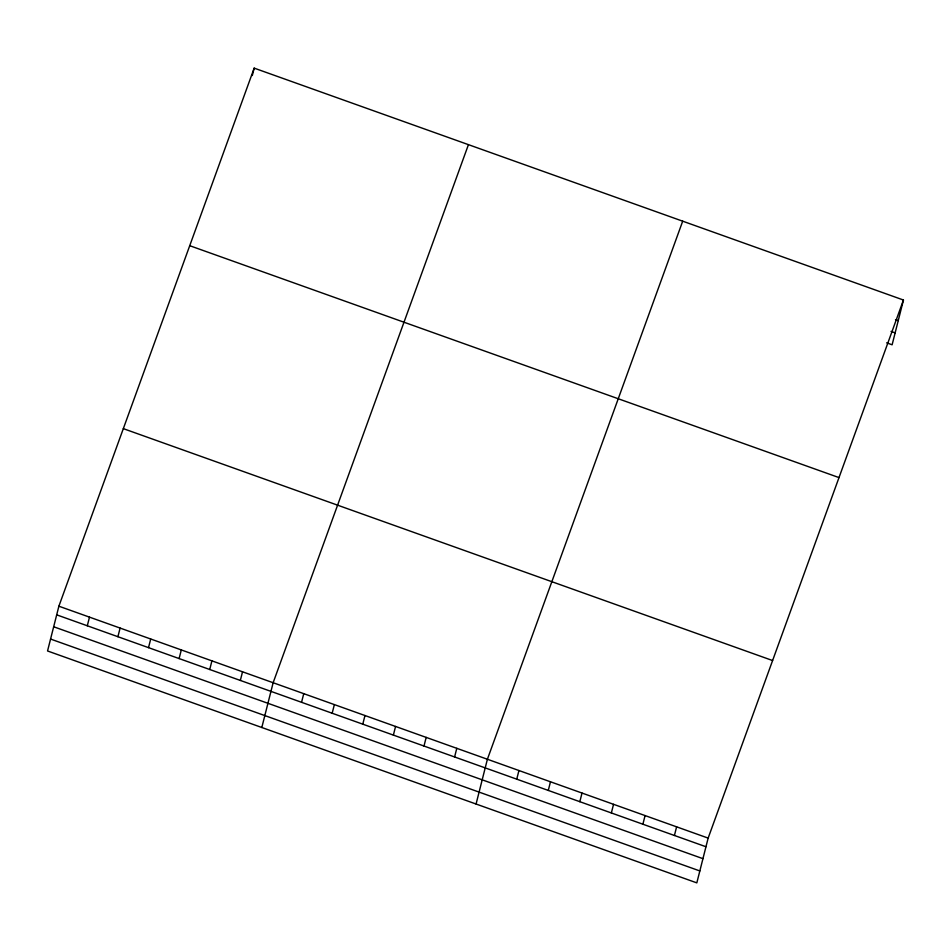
<?xml version="1.0" encoding="UTF-8"?>
<svg xmlns="http://www.w3.org/2000/svg" width="951" height="951" viewBox="0 0 951 951"><rect width="100%" height="100%" fill="white"/><g stroke="black" fill="none" stroke-linecap="round" stroke-linejoin="round"><path stroke-width="1.43" d="M58.879 606.203L47.55 650.971L696.821 882.873L708.15 838.104L903.45 300.029L254.179 68.127L58.879 606.203L708.15 838.104M87.302 625.782L89.489 617.14M252.3 75.533L254.179 68.127M117.912 636.706L120.099 628.064M148.522 647.643L150.71 639.001M179.121 658.579L181.308 649.937M209.731 669.504L211.918 660.862M240.341 680.44L242.529 671.798M261.81 727.503L273.139 682.735L468.439 144.659M301.562 702.302L303.749 693.659M332.172 713.238L334.36 704.596M362.783 724.175L364.97 715.532M393.381 735.099L395.568 726.457M423.991 746.036L426.179 737.394M454.602 756.972L456.789 748.33M476.071 804.023L487.399 759.255L682.699 221.179M516.75 779.166L518.937 770.524M548.287 790.424L550.474 781.781M579.825 801.693L582.012 793.051M611.362 812.95L613.55 804.308M642.888 824.22L645.075 815.578M674.425 835.477L676.613 826.835M903.45 300.029L892.121 344.797L886.641 342.835M895.509 319.619L898.243 320.594M891.028 331.412L895.141 332.874M189.724 245.691L838.996 477.592M123.321 428.639L772.604 660.541M56.691 614.845L705.963 846.747M53.672 626.768L702.944 858.67M50.569 639.048L699.841 870.95"/></g></svg>
